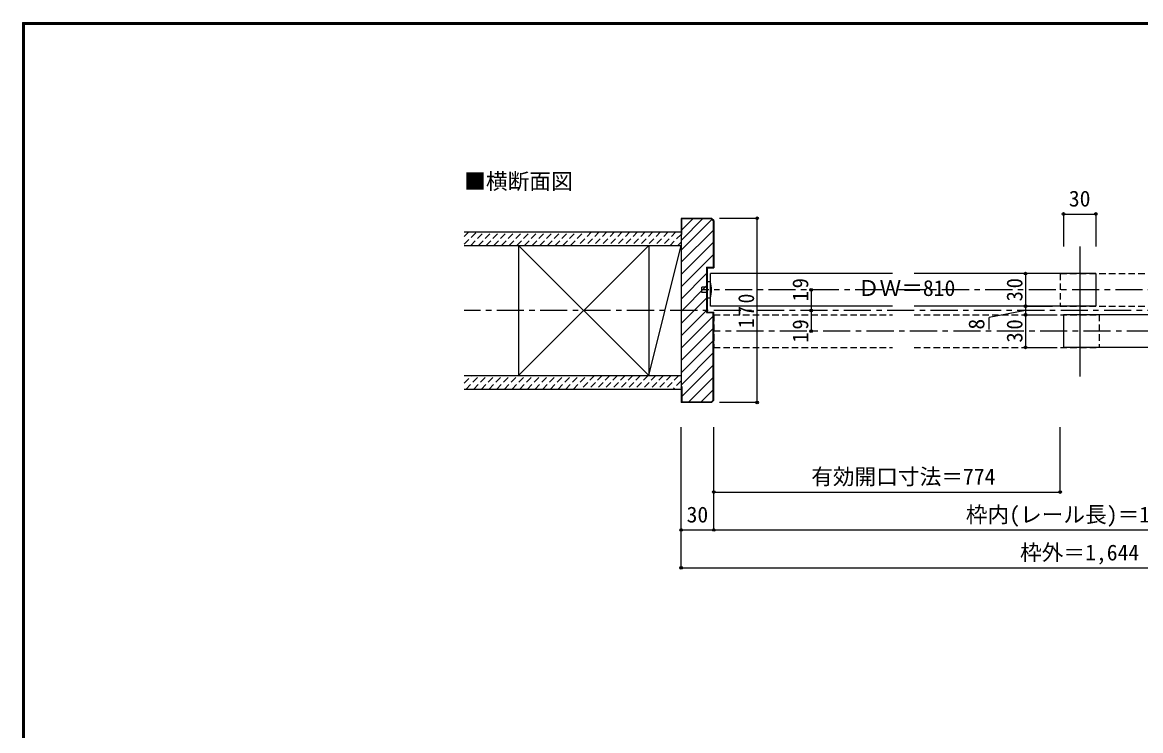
# Model space of a CAD drawing. Units: millimetres at full size, sheet at 1:5; some dimension numbers follow another scale. Extents: x -973 to 977, y -718 to 696.
# Drawn here: x -973 to 58, y 42 to 696 of the extents above; entities that cross this region are included whole.
import ezdxf
from ezdxf.enums import TextEntityAlignment as Align

# ---------------------------------------------------------------- set-up
doc = ezdxf.new("R2010")
doc.units = ezdxf.units.MM
doc.header["$LTSCALE"] = 5
doc.header["$PDMODE"] = 32
doc.header["$PDSIZE"] = 2.5
doc.linetypes.add('CHAIN1', pattern=[8, 5, -1, 1, -1])
doc.linetypes.add('DASHED1', pattern=[1.8, 1.2, -0.6])
for name, color, linetype in [('0-0_補助線', 4, 'Continuous'), ('0-1_通り芯', 4, 'CHAIN1'), ('0-2_柱', 3, 'Continuous'), ('0-3_仕上げ', 2, 'Continuous'), ('0-4_枠', 3, 'Continuous'), ('0-6_扉', 6, 'Continuous'), ('0-7_金物', 7, 'Continuous'), ('0-A_文字', 3, 'Continuous'), ('0-B_寸法', 7, 'Continuous'), ('0-C_ハッチ', 4, 'DASHED1'), ('F-1_枠', 6, 'Continuous')]:
    doc.layers.add(name, color=color, linetype=linetype)
doc.styles.add('ＭＳ ゴシック', font='')
doc.styles.get('ＭＳ ゴシック').set_extended_font_data('MS Gothic')

msp = doc.modelspace()

# ---------------------------------------------------------------- linework, layer by layer
at = {"layer": '0-0_補助線'}
msp.add_line((-365.847, 192.5), (-365.847, 322.5), dxfattribs=at)
at = {"layer": '0-0_補助線', "color": 7}
msp.add_point((-365.847, 192.5), dxfattribs=at)
at = {"layer": '0-1_通り芯'}
msp.add_line((569.135, 430), (-565.847, 430), dxfattribs=at)
at = {"layer": '0-2_柱'}
for p, q in [((-515.726, 490), (-515.726, 370)), ((-395.726, 490), (-395.726, 370)), ((-365.847, 481.5), (-365.847, 376.5))]:
    msp.add_line(p, q, dxfattribs=at)
at = {"layer": '0-3_仕上げ'}
for p, q in [((-565.847, 502.5), (-365.847, 502.5)), ((-565.847, 502.5), (-365.847, 502.5)), ((-565.847, 490), (-365.847, 490)), ((-565.847, 490), (-365.847, 490)), ((-565.847, 370), (-365.847, 370)), ((-565.847, 370), (-365.847, 370)), ((-565.847, 357.5), (-365.847, 357.5)), ((-565.847, 357.5), (-365.847, 357.5))]:
    msp.add_line(p, q, dxfattribs=at)
at = {"layer": '0-4_枠'}
for p, q in [((-337.968, 515), (-365.847, 515)), ((-365.847, 515), (-365.847, 345)), ((-365.347, 500), (-365.347, 514.5)), ((-338.175, 514.5), (-365.347, 514.5)), ((-336.347, 512.671), (-338.175, 514.5)), ((-335.847, 512.879), (-337.968, 515)), ((-336.347, 512.671), (-336.347, 470)), ((-335.847, 512.879), (-335.847, 469.5)), ((-365.347, 500), (-365.847, 500)), ((-342.347, 470), (-342.347, 428)), ((-342.347, 470), (-336.347, 470)), ((-341.847, 469.5), (-335.847, 469.5)), ((-341.847, 469.5), (-341.847, 428.5)), ((-342.347, 428), (-336.347, 428)), ((-341.847, 428.5), (-335.847, 428.5)), ((-336.347, 347.328), (-336.347, 428)), ((-335.847, 347.121), (-335.847, 428.5)), ((-365.347, 360), (-365.847, 360)), ((-365.347, 360), (-365.347, 345.5)), ((-337.968, 345), (-365.847, 345)), ((-338.175, 345.5), (-365.347, 345.5)), ((-338.175, 345.5), (-336.347, 347.328)), ((-337.968, 345), (-335.847, 347.121))]:
    msp.add_line(p, q, dxfattribs=at)
at = {"layer": '0-6_扉', "color": 3}
msp.add_line((1.653, 489), (1.653, 369), dxfattribs=at)
at = {"layer": '0-6_扉'}
for p, q in [((-338.847, 434), (-338.847, 464)), ((-171.097, 464), (-338.847, 464)), ((16.653, 464), (-151.097, 464)), ((16.653, 464), (16.653, 434)), ((-171.097, 434), (-338.847, 434)), ((16.653, 434), (-151.097, 434)), ((-13.347, 426), (-13.347, 396)), ((154.403, 426), (-13.347, 426)), ((154.403, 396), (-13.347, 396))]:
    msp.add_line(p, q, dxfattribs=at)
at = {"layer": '0-6_扉', "color": 2, "linetype": 'DASHED1'}
for p, q in [((-16.347, 464), (-16.347, 434)), ((-16.347, 464), (154.403, 464)), ((-16.347, 434), (154.403, 434)), ((-335.847, 426), (-335.847, 396)), ((-335.847, 426), (-171.097, 426)), ((-151.097, 426), (19.635, 426)), ((19.635, 426), (19.635, 396)), ((-335.847, 396), (-171.097, 396)), ((-151.097, 396), (19.635, 396))]:
    msp.add_line(p, q, dxfattribs=at)
at = {"layer": '0-7_金物'}
for p, q in [((-338.847, 456.5), (-341.847, 456.5)), ((-341.847, 441.5), (-341.847, 456.5)), ((-341.847, 451.5), (-346.847, 451.5)), ((-346.847, 446.5), (-346.847, 451.5)), ((-341.847, 446.5), (-346.847, 446.5)), ((-338.847, 441.5), (-341.847, 441.5))]:
    msp.add_line(p, q, dxfattribs=at)
msp.add_arc((-369.298, 449), 31.361, 346.16371, 13.83632, dxfattribs=at)
at = {"layer": '0-B_寸法', "color": 4}
for p, q in [((-13.347, 519), (-13.347, 489)), ((-13.347, 519), (16.653, 519)), ((16.653, 519), (16.653, 489)), ((-295.884, 515), (-330.406, 515)), ((-295.884, 345), (-295.884, 515)), ((-23.347, 464), (-48.393, 464)), ((-48.393, 464), (-48.393, 434)), ((-245.884, 449), (-245.884, 430)), ((-23.347, 434), (-48.393, 434)), ((-48.393, 434), (-23.347, 434)), ((-48.393, 434), (-48.393, 396)), ((-245.884, 430), (-245.884, 411)), ((-48.393, 430), (-81.849, 423.587)), ((-81.849, 412.544), (-81.849, 423.587)), ((-48.393, 426), (-23.347, 426)), ((-48.393, 396), (-23.347, 396)), ((-295.884, 345), (-330.406, 345)), ((-365.847, 192.5), (-365.847, 322.5)), ((-335.847, 227.5), (-335.847, 322.5)), ((-335.847, 262.5), (-335.847, 322.5)), ((-16.347, 262.5), (-16.347, 322.5)), ((-335.847, 262.5), (-16.347, 262.5)), ((-365.847, 227.5), (369.135, 227.5)), ((-365.847, 192.5), (369.135, 192.5))]:
    msp.add_line(p, q, dxfattribs=at)
at = {"layer": '0-B_寸法'}
for p, q in [((-515.726, 490), (-395.726, 370)), ((-515.726, 370), (-395.726, 490)), ((-395.726, 370), (-365.847, 490))]:
    msp.add_line(p, q, dxfattribs=at)
at = {"layer": '0-B_寸法', "color": 4, "linetype": 'CHAIN1'}
for p, q in [((339.635, 449), (-346.847, 449)), ((350.135, 411), (-336.347, 411))]:
    msp.add_line(p, q, dxfattribs=at)
at = {"layer": '0-B_寸法'}
for p in [(-295.884, 515), (-13.347, 519), (16.653, 519), (-48.393, 464), (-245.884, 449), (-48.393, 434), (-48.393, 434), (-245.884, 430), (-48.393, 426), (-245.884, 411), (-48.393, 396), (-295.884, 345), (-335.847, 262.5), (-16.347, 262.5), (-365.847, 227.5), (-335.847, 227.5), (-365.847, 192.5)]:
    msp.add_point(p, dxfattribs=at)
at = {"layer": '0-C_ハッチ', "linetype": 'Continuous'}
for p, q in [((-365.847, 485.755), (-337.639, 513.963)), ((-365.347, 504.376), (-355.223, 514.5)), ((-365.347, 495.315), (-346.162, 514.5)), ((-365.847, 474.441), (-336.347, 503.941)), ((-365.847, 463.127), (-336.347, 492.627)), ((-365.847, 451.814), (-336.347, 481.314)), ((-365.847, 440.5), (-342.347, 464)), ((-365.847, 429.186), (-342.347, 452.686)), ((-365.847, 417.872), (-342.347, 441.372)), ((-365.847, 406.559), (-342.347, 430.059)), ((-365.847, 395.245), (-336.347, 424.745)), ((-365.847, 383.931), (-336.347, 413.431)), ((-365.847, 372.617), (-336.347, 402.118)), ((-365.347, 361.803), (-336.347, 390.804)), ((-365.347, 350.49), (-336.347, 379.49)), ((-359.023, 345.5), (-336.347, 368.176)), ((-347.71, 345.5), (-336.347, 356.863))]:
    msp.add_line(p, q, dxfattribs=at)
at = {"layer": '0-C_ハッチ'}
for p, q in [((-565.847, 491.116), (-554.463, 502.5)), ((-565.847, 498.187), (-561.534, 502.5)), ((-565.847, 491.116), (-554.463, 502.5)), ((-565.847, 498.187), (-561.534, 502.5)), ((-559.892, 490), (-547.392, 502.5)), ((-559.892, 490), (-547.392, 502.5)), ((-552.821, 490), (-540.321, 502.5)), ((-552.821, 490), (-540.321, 502.5)), ((-545.75, 490), (-533.25, 502.5)), ((-545.75, 490), (-533.25, 502.5)), ((-538.679, 490), (-526.179, 502.5)), ((-538.679, 490), (-526.179, 502.5)), ((-531.608, 490), (-519.108, 502.5)), ((-531.608, 490), (-519.108, 502.5)), ((-524.536, 490), (-512.036, 502.5)), ((-524.536, 490), (-512.036, 502.5)), ((-517.465, 490), (-504.965, 502.5)), ((-517.465, 490), (-504.965, 502.5)), ((-510.394, 490), (-497.894, 502.5)), ((-510.394, 490), (-497.894, 502.5)), ((-503.323, 490), (-490.823, 502.5)), ((-503.323, 490), (-490.823, 502.5)), ((-496.252, 490), (-483.752, 502.5)), ((-496.252, 490), (-483.752, 502.5)), ((-489.181, 490), (-476.681, 502.5)), ((-489.181, 490), (-476.681, 502.5)), ((-482.11, 490), (-469.61, 502.5)), ((-482.11, 490), (-469.61, 502.5)), ((-475.039, 490), (-462.539, 502.5)), ((-475.039, 490), (-462.539, 502.5)), ((-467.968, 490), (-455.468, 502.5)), ((-467.968, 490), (-455.468, 502.5)), ((-448.397, 502.5), (-460.897, 490)), ((-448.397, 502.5), (-460.897, 490)), ((-441.326, 502.5), (-453.826, 490)), ((-441.326, 502.5), (-453.826, 490)), ((-434.255, 502.5), (-446.755, 490)), ((-434.255, 502.5), (-446.755, 490)), ((-427.184, 502.5), (-439.684, 490)), ((-427.184, 502.5), (-439.684, 490)), ((-420.113, 502.5), (-432.613, 490)), ((-420.113, 502.5), (-432.613, 490)), ((-413.041, 502.5), (-425.541, 490)), ((-413.041, 502.5), (-425.541, 490)), ((-405.97, 502.5), (-418.47, 490)), ((-405.97, 502.5), (-418.47, 490)), ((-398.899, 502.5), (-411.399, 490)), ((-398.899, 502.5), (-411.399, 490)), ((-391.828, 502.5), (-404.328, 490)), ((-391.828, 502.5), (-404.328, 490)), ((-384.757, 502.5), (-397.257, 490)), ((-384.757, 502.5), (-397.257, 490)), ((-377.686, 502.5), (-390.186, 490)), ((-377.686, 502.5), (-390.186, 490)), ((-370.615, 502.5), (-383.115, 490)), ((-370.615, 502.5), (-383.115, 490)), ((-365.847, 500.197), (-376.044, 490)), ((-365.847, 500.197), (-376.044, 490)), ((-365.847, 493.126), (-368.973, 490)), ((-365.847, 493.126), (-368.973, 490)), ((-565.847, 362.979), (-558.826, 370)), ((-565.847, 362.979), (-558.826, 370)), ((-564.255, 357.5), (-551.755, 370)), ((-564.255, 357.5), (-551.755, 370)), ((-557.184, 357.5), (-544.684, 370)), ((-557.184, 357.5), (-544.684, 370)), ((-550.113, 357.5), (-537.613, 370)), ((-550.113, 357.5), (-537.613, 370)), ((-543.041, 357.5), (-530.541, 370)), ((-543.041, 357.5), (-530.541, 370)), ((-535.97, 357.5), (-523.47, 370)), ((-535.97, 357.5), (-523.47, 370)), ((-528.899, 357.5), (-516.399, 370)), ((-528.899, 357.5), (-516.399, 370)), ((-521.828, 357.5), (-509.328, 370)), ((-521.828, 357.5), (-509.328, 370)), ((-514.757, 357.5), (-502.257, 370)), ((-514.757, 357.5), (-502.257, 370)), ((-507.686, 357.5), (-495.186, 370)), ((-507.686, 357.5), (-495.186, 370)), ((-500.615, 357.5), (-488.115, 370)), ((-500.615, 357.5), (-488.115, 370)), ((-493.544, 357.5), (-481.044, 370)), ((-493.544, 357.5), (-481.044, 370)), ((-486.473, 357.5), (-473.973, 370)), ((-486.473, 357.5), (-473.973, 370)), ((-479.402, 357.5), (-466.902, 370)), ((-479.402, 357.5), (-466.902, 370)), ((-472.331, 357.5), (-459.831, 370)), ((-472.331, 357.5), (-459.831, 370)), ((-465.26, 357.5), (-452.76, 370)), ((-465.26, 357.5), (-452.76, 370)), ((-445.689, 370), (-458.189, 357.5)), ((-445.689, 370), (-458.189, 357.5)), ((-438.618, 370), (-451.118, 357.5)), ((-438.618, 370), (-451.118, 357.5)), ((-431.547, 370), (-444.047, 357.5)), ((-431.547, 370), (-444.047, 357.5)), ((-424.475, 370), (-436.975, 357.5)), ((-424.475, 370), (-436.975, 357.5)), ((-417.404, 370), (-429.904, 357.5)), ((-417.404, 370), (-429.904, 357.5)), ((-410.333, 370), (-422.833, 357.5)), ((-410.333, 370), (-422.833, 357.5)), ((-403.262, 370), (-415.762, 357.5)), ((-403.262, 370), (-415.762, 357.5)), ((-396.191, 370), (-408.691, 357.5)), ((-396.191, 370), (-408.691, 357.5)), ((-389.12, 370), (-401.62, 357.5)), ((-389.12, 370), (-401.62, 357.5)), ((-382.049, 370), (-394.549, 357.5)), ((-382.049, 370), (-394.549, 357.5)), ((-374.978, 370), (-387.478, 357.5)), ((-374.978, 370), (-387.478, 357.5)), ((-367.907, 370), (-380.407, 357.5)), ((-367.907, 370), (-380.407, 357.5)), ((-365.847, 364.989), (-373.336, 357.5)), ((-365.847, 364.989), (-373.336, 357.5)), ((-365.847, 358.918), (-366.265, 358.5)), ((-365.847, 358.918), (-366.265, 358.5))]:
    msp.add_line(p, q, dxfattribs=at)
at = {"layer": 'F-1_枠'}
for p, q in [((-973.347, 695.833), (-973.347, -700.833)), ((-973.347, 695.833), (976.653, 695.833)), ((-973.347, 695), (976.653, 695)), ((-973.347, 694.167), (976.653, 694.167)), ((-972.514, 695.833), (-972.514, -700.833)), ((-971.68, 695.833), (-971.68, -700.833))]:
    msp.add_line(p, q, dxfattribs=at)

# ---------------------------------------------------------------- texts
at = {"layer": '0-A_文字', "color": 7, "style": 'ＭＳ ゴシック'}
msp.add_text('■横断面図', height=14.66, dxfattribs=at).set_placement((-565.847, 537.5), align=Align.BOTTOM_LEFT)
at = {"layer": '0-B_寸法', "style": 'ＭＳ ゴシック'}
for s, p in [('30', (-8.347, 521.5)), ('ＤＷ＝810', (-202.921, 439)), ('有効開口寸法＝774', (-245.966, 265)), ('30', (-360.847, 230)), ('枠内(レール長)＝1,584', (-103.347, 230)), ('枠外＝1,644', (-53.347, 195))]:
    msp.add_text(s, height=14.66, dxfattribs=at).set_placement(p, align=Align.BOTTOM_LEFT)
msp.add_text('8', height=14.66, rotation=90, dxfattribs=at).set_placement((-81.849, 412.375), align=Align.BOTTOM_LEFT)
at = {"layer": '0-B_寸法', "char_height": 14.66, "attachment_point": 7, "rotation": 90, "style": 'ＭＳ ゴシック'}
for s, insert in [('\\T1.27;\\W0.95;19', (-248.384, 438.375)), ('\\T1.27;\\W0.95;30', (-50.893, 438.375)), ('\\T1.27;\\W0.9;170', (-298.384, 413.75)), ('\\T1.27;\\W0.95;19', (-248.384, 400.375)), ('\\T1.27;\\W0.95;30', (-50.893, 400.375))]:
    msp.add_mtext(s, dxfattribs=dict(at, insert=insert))

doc.saveas('drawing.dxf')
